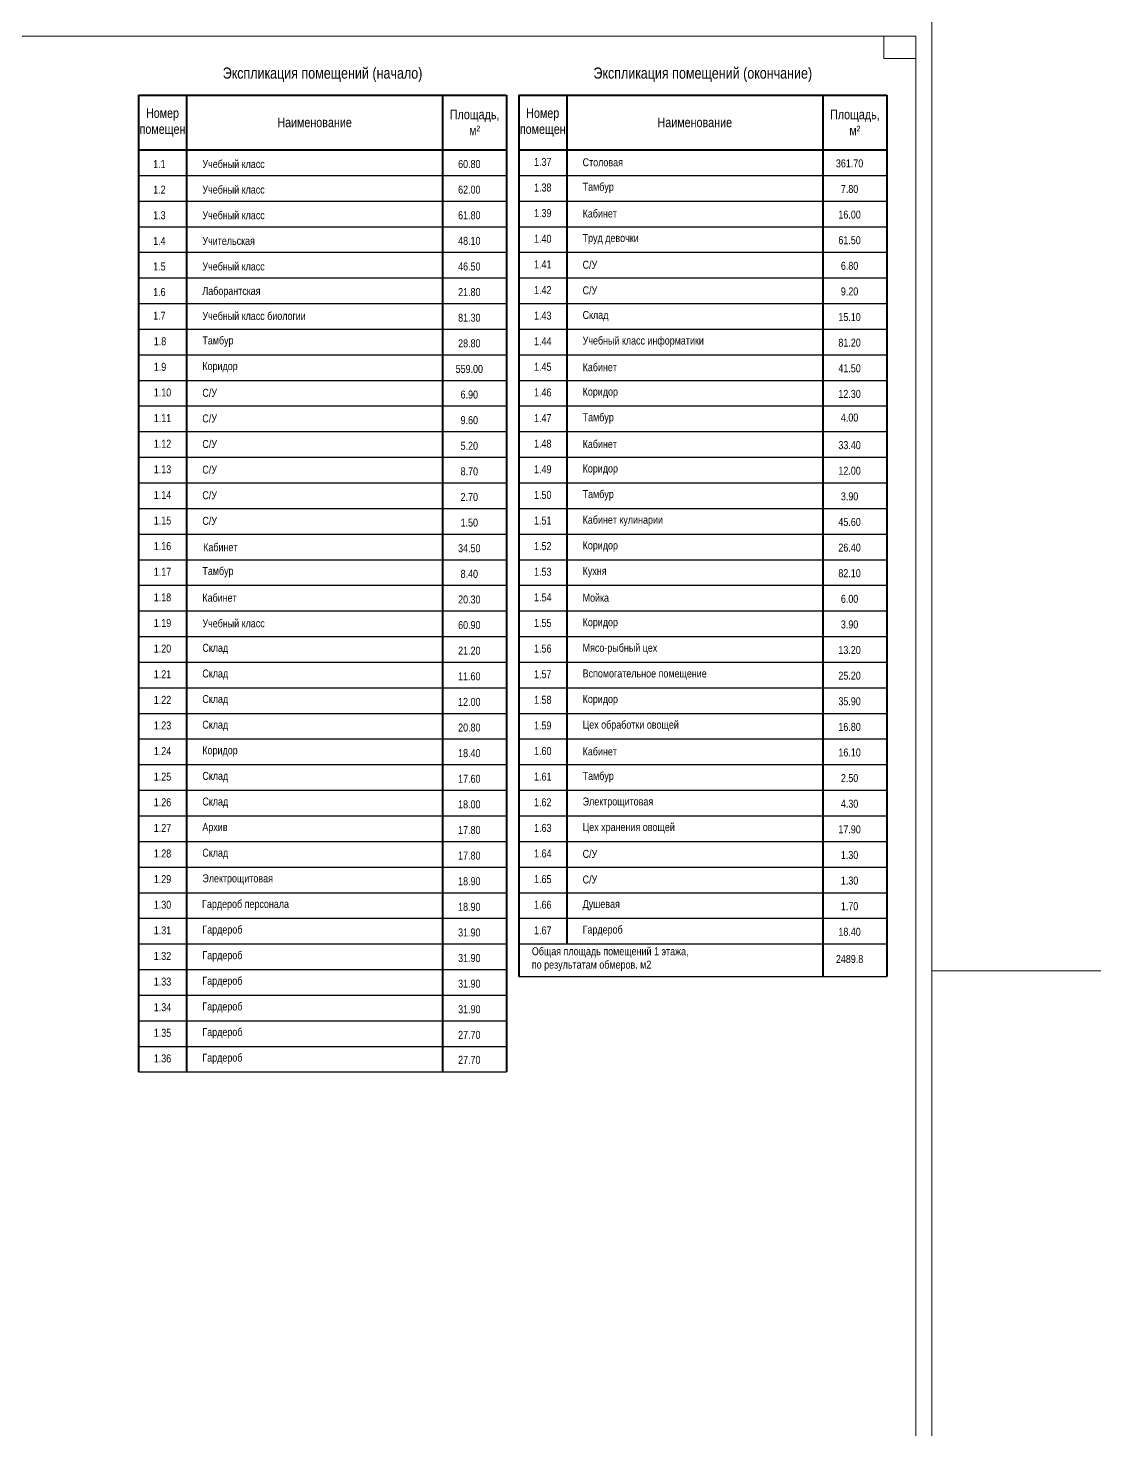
# Model space of a CAD drawing. Header units: millimetres. Extents: x 1982 to 10001982, y -1005230 to 4320529.
# Drawn here: x 2298470 to 2331984, y 1206145 to 1249931 of the extents above; entities that cross this region are included whole.
import ezdxf

# ---------------------------------------------------------------- set-up
doc = ezdxf.new("R2010")
doc.units = ezdxf.units.MM
doc.layers.add('Level 50', color=7, linetype='Continuous', lineweight=0)
doc.layers.add('размеры оси', color=163, linetype='Continuous')
doc.styles.add('_ТАБЛИЧНЫЙ(1-100)', font='arial.ttf', dxfattribs={"width": 0.8, "height": 300})
doc.styles.add('_ТЕКСТОВЫЙ', font='arial.ttf', dxfattribs={"width": 0.8})

# ---------------------------------------------------------------- blocks, each defined once
blk = doc.blocks.new('*U49')
at = {"color": 7, "linetype": 'Continuous', "lineweight": 0}
blk.add_line((68.362, 0), (63.075, 0), dxfattribs=at)
at = {"color": 7, "linetype": 'Continuous', "lineweight": 0, "flags": 128}
blk.add_lwpolyline([(63.075, 29.7), (63.075, -29.7), (-63.075, -29.7), (-63.075, 29.7), (63.075, 29.7)], close=True, dxfattribs=at)
at = {"layer": 'Level 50', "color": 7, "linetype": 'Continuous', "lineweight": 13}
for p, q in [((62.575, 29.2), (-61.075, 29.2)), ((61.575, 29.2), (61.575, 28.5)), ((62.575, 29.2), (62.575, -29.2)), ((61.575, 28.5), (62.575, 28.5))]:
    blk.add_line(p, q, dxfattribs=at)

msp = doc.modelspace()

# ---------------------------------------------------------------- linework, layer by layer
at = {"color": 0, "linetype": 'ByBlock', "lineweight": 40}
for p, q in [((2301920.004, 1247838.884), (2313420.004, 1247838.884)), ((2301920.004, 1247838.884), (2301920.004, 1217326.458)), ((2303420.004, 1247838.884), (2303420.004, 1217326.458)), ((2311420.004, 1247838.884), (2311420.004, 1217326.458)), ((2313420.004, 1247838.884), (2313420.004, 1217326.458)), ((2313797.796, 1247838.884), (2325297.796, 1247838.884)), ((2313797.796, 1247838.884), (2313797.796, 1220310.495)), ((2315297.796, 1247838.884), (2315297.796, 1221326.458)), ((2323297.796, 1247838.884), (2323297.796, 1220310.495)), ((2325297.796, 1247838.884), (2325297.796, 1220310.495)), ((2301920.004, 1246126.458), (2313420.004, 1246126.458)), ((2313797.796, 1246126.458), (2325297.796, 1246126.458))]:
    msp.add_line(p, q, dxfattribs=at)
at = {"color": 0, "linetype": 'ByBlock', "lineweight": -2}
for p, q in [((2301920.004, 1245326.458), (2313420.004, 1245326.458)), ((2313797.796, 1245326.458), (2325297.796, 1245326.458)), ((2301920.004, 1244526.458), (2313420.004, 1244526.458)), ((2313797.796, 1244526.458), (2325297.796, 1244526.458)), ((2301920.004, 1243726.458), (2313420.004, 1243726.458)), ((2313797.796, 1243726.458), (2325297.796, 1243726.458)), ((2301920.004, 1242926.458), (2313420.004, 1242926.458)), ((2313797.796, 1242926.458), (2325297.796, 1242926.458)), ((2301920.004, 1242126.458), (2313420.004, 1242126.458)), ((2313797.796, 1242126.458), (2325297.796, 1242126.458)), ((2301920.004, 1241326.458), (2313420.004, 1241326.458)), ((2313797.796, 1241326.458), (2325297.796, 1241326.458)), ((2301920.004, 1240526.458), (2313420.004, 1240526.458)), ((2313797.796, 1240526.458), (2325297.796, 1240526.458)), ((2301920.004, 1239726.458), (2313420.004, 1239726.458)), ((2313797.796, 1239726.458), (2325297.796, 1239726.458)), ((2301920.004, 1238926.458), (2313420.004, 1238926.458)), ((2313797.796, 1238926.458), (2325297.796, 1238926.458)), ((2301920.004, 1238126.458), (2313420.004, 1238126.458)), ((2313797.796, 1238126.458), (2325297.796, 1238126.458)), ((2301920.004, 1237326.458), (2313420.004, 1237326.458)), ((2313797.796, 1237326.458), (2325297.796, 1237326.458)), ((2301920.004, 1236526.458), (2313420.004, 1236526.458)), ((2313797.796, 1236526.458), (2325297.796, 1236526.458)), ((2301920.004, 1235726.458), (2313420.004, 1235726.458)), ((2313797.796, 1235726.458), (2325297.796, 1235726.458)), ((2301920.004, 1234926.458), (2313420.004, 1234926.458)), ((2313797.796, 1234926.458), (2325297.796, 1234926.458)), ((2301920.004, 1234126.458), (2313420.004, 1234126.458)), ((2313797.796, 1234126.458), (2325297.796, 1234126.458)), ((2301920.004, 1233326.458), (2313420.004, 1233326.458)), ((2313797.796, 1233326.458), (2325297.796, 1233326.458)), ((2301920.004, 1232526.458), (2313420.004, 1232526.458)), ((2313797.796, 1232526.458), (2325297.796, 1232526.458)), ((2301920.004, 1231726.458), (2313420.004, 1231726.458)), ((2313797.796, 1231726.458), (2325297.796, 1231726.458)), ((2301920.004, 1230926.458), (2313420.004, 1230926.458)), ((2313797.796, 1230926.458), (2325297.796, 1230926.458)), ((2301920.004, 1230126.458), (2313420.004, 1230126.458)), ((2313797.796, 1230126.458), (2325297.796, 1230126.458)), ((2301920.004, 1229326.458), (2313420.004, 1229326.458)), ((2313797.796, 1229326.458), (2325297.796, 1229326.458)), ((2301920.004, 1228526.458), (2313420.004, 1228526.458)), ((2313797.796, 1228526.458), (2325297.796, 1228526.458)), ((2301920.004, 1227726.458), (2313420.004, 1227726.458)), ((2313797.796, 1227726.458), (2325297.796, 1227726.458)), ((2301920.004, 1226926.458), (2313420.004, 1226926.458)), ((2313797.796, 1226926.458), (2325297.796, 1226926.458)), ((2301920.004, 1226126.458), (2313420.004, 1226126.458)), ((2313797.796, 1226126.458), (2325297.796, 1226126.458)), ((2301920.004, 1225326.458), (2313420.004, 1225326.458)), ((2313797.796, 1225326.458), (2325297.796, 1225326.458)), ((2301920.004, 1224526.458), (2313420.004, 1224526.458)), ((2313797.796, 1224526.458), (2325297.796, 1224526.458)), ((2301920.004, 1223726.458), (2313420.004, 1223726.458)), ((2313797.796, 1223726.458), (2325297.796, 1223726.458)), ((2301920.004, 1222926.458), (2313420.004, 1222926.458)), ((2313797.796, 1222926.458), (2325297.796, 1222926.458)), ((2301920.004, 1222126.458), (2313420.004, 1222126.458)), ((2313797.796, 1222126.458), (2325297.796, 1222126.458)), ((2301920.004, 1221326.458), (2313420.004, 1221326.458)), ((2313797.796, 1221326.458), (2325297.796, 1221326.458)), ((2301920.004, 1220526.458), (2313420.004, 1220526.458)), ((2301920.004, 1219726.458), (2313420.004, 1219726.458)), ((2301920.004, 1218926.458), (2313420.004, 1218926.458)), ((2301920.004, 1218126.458), (2313420.004, 1218126.458))]:
    msp.add_line(p, q, dxfattribs=at)
at = {"layer": 'размеры оси', "color": 7, "lineweight": 30}
for p, q in [((2313797.796, 1220310.495), (2325297.796, 1220310.495)), ((2301920.004, 1217326.458), (2313420.004, 1217326.458))]:
    msp.add_line(p, q, dxfattribs=at)

# ---------------------------------------------------------------- block references
at = {"layer": 'Level 50', "color": 7, "linetype": 'Continuous', "lineweight": 13, "xscale": 1000, "yscale": 1000, "zscale": 1000}
msp.add_blockref('*U49', (2263621.875, 1220481.21), dxfattribs=at)

# ---------------------------------------------------------------- texts
at = {"color": 0, "linetype": 'ByBlock', "lineweight": -2, "attachment_point": 5}
for s, insert, char_height, width, style in [('Экспликация помещений (начало)', (2307670.004, 1248472.217), 350, 10900, '_ТЕКСТОВЫЙ'), ('Экспликация помещений (окончание)', (2319547.796, 1248472.217), 350, 10900, '_ТЕКСТОВЫЙ'), ('Номер помещен', (2302670.004, 1246982.671), 300, 1300, '_ТАБЛИЧНЫЙ(1-100)'), ('Наименование', (2307420.004, 1246982.671), 300, 7800, '_ТАБЛИЧНЫЙ(1-100)'), ('Площадь, м²', (2312420.004, 1246982.671), 300, 1800, '_ТАБЛИЧНЫЙ(1-100)'), ('Номер помещен', (2314547.796, 1246982.671), 300, 1300, '_ТАБЛИЧНЫЙ(1-100)'), ('Наименование', (2319297.796, 1246982.671), 300, 7800, '_ТАБЛИЧНЫЙ(1-100)'), ('Площадь, м²', (2324297.796, 1246982.671), 300, 1800, '_ТАБЛИЧНЫЙ(1-100)'), ('1.1', (2302572.361, 1245682.917), 250, 7800, '_ТАБЛИЧНЫЙ(1-100)'), ('\\pxql;Учебный класс', (2310338.621, 1245682.917), 250, 12845.89456, '_ТАБЛИЧНЫЙ(1-100)'), ('60.80', (2312253.928, 1245682.917), 250, 7800, '_ТАБЛИЧНЫЙ(1-100)'), ('\\pxql;1.37', (2318176.075, 1245748.229), 250, 7800, '_ТАБЛИЧНЫЙ(1-100)'), ('\\pxql;Столовая', (2322216.413, 1245736.773), 250, 12845.89456, '_ТАБЛИЧНЫЙ(1-100)'), ('361.70', (2324131.72, 1245702.909), 250, 7800, '_ТАБЛИЧНЫЙ(1-100)'), ('1.2', (2302572.361, 1244882.917), 250, 7800, '_ТАБЛИЧНЫЙ(1-100)'), ('\\pxql;Учебный класс', (2310338.621, 1244882.917), 250, 12845.89456, '_ТАБЛИЧНЫЙ(1-100)'), ('62.00', (2312253.928, 1244882.917), 250, 7800, '_ТАБЛИЧНЫЙ(1-100)'), ('\\pxql;1.38', (2318176.075, 1244948.229), 250, 7800, '_ТАБЛИЧНЫЙ(1-100)'), ('\\pxql;Тамбур', (2322216.413, 1244936.773), 250, 12845.89456, '_ТАБЛИЧНЫЙ(1-100)'), ('7.80', (2324131.72, 1244902.909), 250, 7800, '_ТАБЛИЧНЫЙ(1-100)'), ('1.3', (2302572.361, 1244082.917), 250, 7800, '_ТАБЛИЧНЫЙ(1-100)'), ('\\pxql;Учебный класс', (2310338.621, 1244082.917), 250, 12845.89456, '_ТАБЛИЧНЫЙ(1-100)'), ('61.80', (2312253.928, 1244082.917), 250, 7800, '_ТАБЛИЧНЫЙ(1-100)'), ('\\pxql;1.39', (2318176.075, 1244148.229), 250, 7800, '_ТАБЛИЧНЫЙ(1-100)'), ('\\pxql;Кабинет', (2322216.413, 1244136.773), 250, 12845.89456, '_ТАБЛИЧНЫЙ(1-100)'), ('16.00', (2324131.72, 1244102.909), 250, 7800, '_ТАБЛИЧНЫЙ(1-100)'), ('1.4', (2302572.361, 1243282.917), 250, 7800, '_ТАБЛИЧНЫЙ(1-100)'), ('\\pxql;Учительская', (2310338.621, 1243282.917), 250, 12845.89456, '_ТАБЛИЧНЫЙ(1-100)'), ('48.10', (2312253.928, 1243282.917), 250, 7800, '_ТАБЛИЧНЫЙ(1-100)'), ('\\pxql;1.40', (2318176.075, 1243348.229), 250, 7800, '_ТАБЛИЧНЫЙ(1-100)'), ('\\pxql;Труд девочки', (2322216.413, 1243336.773), 250, 12845.89456, '_ТАБЛИЧНЫЙ(1-100)'), ('61.50', (2324131.72, 1243302.909), 250, 7800, '_ТАБЛИЧНЫЙ(1-100)'), ('\\pxql;1.41', (2318176.075, 1242548.229), 250, 7800, '_ТАБЛИЧНЫЙ(1-100)'), ('\\pxql;С/У', (2322216.413, 1242536.773), 250, 12845.89456, '_ТАБЛИЧНЫЙ(1-100)'), ('1.5', (2302572.361, 1242482.917), 250, 7800, '_ТАБЛИЧНЫЙ(1-100)'), ('\\pxql;Учебный класс', (2310338.621, 1242482.917), 250, 12845.89456, '_ТАБЛИЧНЫЙ(1-100)'), ('46.50', (2312253.928, 1242482.917), 250, 7800, '_ТАБЛИЧНЫЙ(1-100)'), ('6.80', (2324131.72, 1242502.909), 250, 7800, '_ТАБЛИЧНЫЙ(1-100)'), ('1.6', (2302572.361, 1241682.917), 250, 7800, '_ТАБЛИЧНЫЙ(1-100)'), ('\\pxql;Лаборантская', (2310338.621, 1241682.917), 250, 12845.89456, '_ТАБЛИЧНЫЙ(1-100)'), ('21.80', (2312253.928, 1241682.917), 250, 7800, '_ТАБЛИЧНЫЙ(1-100)'), ('\\pxql;1.42', (2318176.075, 1241748.229), 250, 7800, '_ТАБЛИЧНЫЙ(1-100)'), ('\\pxql;С/У', (2322216.413, 1241736.773), 250, 12845.89456, '_ТАБЛИЧНЫЙ(1-100)'), ('9.20', (2324131.72, 1241702.909), 250, 7800, '_ТАБЛИЧНЫЙ(1-100)'), ('1.7', (2302572.361, 1240948.229), 250, 7800, '_ТАБЛИЧНЫЙ(1-100)'), ('\\pxql;Учебный класс биологии', (2310338.621, 1240936.773), 250, 12845.89456, '_ТАБЛИЧНЫЙ(1-100)'), ('81.30', (2312253.928, 1240882.917), 250, 7800, '_ТАБЛИЧНЫЙ(1-100)'), ('\\pxql;1.43', (2318176.075, 1240948.229), 250, 7800, '_ТАБЛИЧНЫЙ(1-100)'), ('\\pxql;Склад', (2322216.413, 1240932.755), 250, 12845.89456, '_ТАБЛИЧНЫЙ(1-100)'), ('15.10', (2324131.72, 1240902.909), 250, 7800, '_ТАБЛИЧНЫЙ(1-100)'), ('\\pxql;1.8', (2306298.282, 1240148.229), 250, 7800, '_ТАБЛИЧНЫЙ(1-100)'), ('\\pxql;Тамбур', (2310338.621, 1240136.773), 250, 12845.89456, '_ТАБЛИЧНЫЙ(1-100)'), ('28.80', (2312253.928, 1240082.917), 250, 7800, '_ТАБЛИЧНЫЙ(1-100)'), ('\\pxql;1.44', (2318176.075, 1240148.229), 250, 7800, '_ТАБЛИЧНЫЙ(1-100)'), ('\\pxql;Учебный класс информатики', (2322216.413, 1240132.755), 250, 12845.89456, '_ТАБЛИЧНЫЙ(1-100)'), ('81.20', (2324131.72, 1240102.909), 250, 7800, '_ТАБЛИЧНЫЙ(1-100)'), ('\\pxql;1.9', (2306298.282, 1239348.229), 250, 7800, '_ТАБЛИЧНЫЙ(1-100)'), ('\\pxql;Коридор', (2310338.621, 1239336.773), 250, 12845.89456, '_ТАБЛИЧНЫЙ(1-100)'), ('559.00', (2312253.928, 1239282.917), 250, 7800, '_ТАБЛИЧНЫЙ(1-100)'), ('\\pxql;1.45', (2318176.075, 1239348.229), 250, 7800, '_ТАБЛИЧНЫЙ(1-100)'), ('\\pxql;Кабинет', (2322216.413, 1239336.773), 250, 12845.89456, '_ТАБЛИЧНЫЙ(1-100)'), ('41.50', (2324131.72, 1239302.909), 250, 7800, '_ТАБЛИЧНЫЙ(1-100)'), ('\\pxql;1.10', (2306298.282, 1238548.229), 250, 7800, '_ТАБЛИЧНЫЙ(1-100)'), ('\\pxql;С/У', (2310338.621, 1238536.773), 250, 12845.89456, '_ТАБЛИЧНЫЙ(1-100)'), ('6.90', (2312253.928, 1238482.917), 250, 7800, '_ТАБЛИЧНЫЙ(1-100)'), ('\\pxql;1.46', (2318176.075, 1238548.229), 250, 7800, '_ТАБЛИЧНЫЙ(1-100)'), ('\\pxql;Коридор', (2322216.413, 1238536.773), 250, 12845.89456, '_ТАБЛИЧНЫЙ(1-100)'), ('12.30', (2324131.72, 1238502.909), 250, 7800, '_ТАБЛИЧНЫЙ(1-100)'), ('\\pxql;1.11', (2306298.282, 1237748.229), 250, 7800, '_ТАБЛИЧНЫЙ(1-100)'), ('\\pxql;С/У', (2310338.621, 1237736.773), 250, 12845.89456, '_ТАБЛИЧНЫЙ(1-100)'), ('\\pxql;1.47', (2318176.075, 1237748.229), 250, 7800, '_ТАБЛИЧНЫЙ(1-100)'), ('\\pxql;Тамбур', (2322216.413, 1237736.773), 250, 12845.89456, '_ТАБЛИЧНЫЙ(1-100)'), ('4.00', (2324131.72, 1237763.628), 250, 7800, '_ТАБЛИЧНЫЙ(1-100)'), ('9.60', (2312253.928, 1237682.917), 250, 7800, '_ТАБЛИЧНЫЙ(1-100)'), ('\\pxql;1.12', (2306298.282, 1236948.229), 250, 7800, '_ТАБЛИЧНЫЙ(1-100)'), ('\\pxql;С/У', (2310338.621, 1236936.773), 250, 12845.89456, '_ТАБЛИЧНЫЙ(1-100)'), ('5.20', (2312253.928, 1236882.917), 250, 7800, '_ТАБЛИЧНЫЙ(1-100)'), ('\\pxql;1.48', (2318176.075, 1236948.229), 250, 7800, '_ТАБЛИЧНЫЙ(1-100)'), ('\\pxql;Кабинет', (2322216.413, 1236936.773), 250, 12845.89456, '_ТАБЛИЧНЫЙ(1-100)'), ('33.40', (2324131.72, 1236902.909), 250, 7800, '_ТАБЛИЧНЫЙ(1-100)'), ('\\pxql;1.13', (2306298.282, 1236148.229), 250, 7800, '_ТАБЛИЧНЫЙ(1-100)'), ('\\pxql;С/У', (2310338.621, 1236136.773), 250, 12845.89456, '_ТАБЛИЧНЫЙ(1-100)'), ('8.70', (2312253.928, 1236082.917), 250, 7800, '_ТАБЛИЧНЫЙ(1-100)'), ('\\pxql;1.49', (2318176.075, 1236148.229), 250, 7800, '_ТАБЛИЧНЫЙ(1-100)'), ('\\pxql;Коридор', (2322216.413, 1236136.773), 250, 12845.89456, '_ТАБЛИЧНЫЙ(1-100)'), ('12.00', (2324131.72, 1236102.909), 250, 7800, '_ТАБЛИЧНЫЙ(1-100)'), ('\\pxql;1.14', (2306298.282, 1235348.229), 250, 7800, '_ТАБЛИЧНЫЙ(1-100)'), ('\\pxql;С/У', (2310338.621, 1235336.773), 250, 12845.89456, '_ТАБЛИЧНЫЙ(1-100)'), ('2.70', (2312253.928, 1235282.917), 250, 7800, '_ТАБЛИЧНЫЙ(1-100)'), ('\\pxql;1.50', (2318176.075, 1235348.229), 250, 7800, '_ТАБЛИЧНЫЙ(1-100)'), ('\\pxql;Тамбур', (2322216.413, 1235336.773), 250, 12845.89456, '_ТАБЛИЧНЫЙ(1-100)'), ('3.90', (2324131.72, 1235302.909), 250, 7800, '_ТАБЛИЧНЫЙ(1-100)'), ('\\pxql;1.15', (2306298.282, 1234548.229), 250, 7800, '_ТАБЛИЧНЫЙ(1-100)'), ('\\pxql;С/У', (2310338.621, 1234536.773), 250, 12845.89456, '_ТАБЛИЧНЫЙ(1-100)'), ('1.50', (2312253.928, 1234482.917), 250, 7800, '_ТАБЛИЧНЫЙ(1-100)'), ('\\pxql;1.51', (2318176.075, 1234548.229), 250, 7800, '_ТАБЛИЧНЫЙ(1-100)'), ('\\pxql;Кабинет кулинарии', (2322216.413, 1234536.773), 250, 12845.89456, '_ТАБЛИЧНЫЙ(1-100)'), ('45.60', (2324131.72, 1234502.909), 250, 7800, '_ТАБЛИЧНЫЙ(1-100)'), ('\\pxql;Коридор', (2322216.413, 1233736.773), 250, 12845.89456, '_ТАБЛИЧНЫЙ(1-100)'), ('\\pxql;1.16', (2306298.282, 1233748.229), 250, 7800, '_ТАБЛИЧНЫЙ(1-100)'), ('\\H1x;\\W0.8;Кабинет', (2304476.196, 1233714.812), 250, 12845.89456, '_ТАБЛИЧНЫЙ(1-100)'), ('34.50', (2312253.928, 1233682.917), 250, 7800, '_ТАБЛИЧНЫЙ(1-100)'), ('\\pxql;1.52', (2318176.075, 1233748.229), 250, 7800, '_ТАБЛИЧНЫЙ(1-100)'), ('26.40', (2324131.72, 1233702.909), 250, 7800, '_ТАБЛИЧНЫЙ(1-100)'), ('\\pxql;1.17', (2306298.282, 1232948.229), 250, 7800, '_ТАБЛИЧНЫЙ(1-100)'), ('\\pxql;Тамбур', (2310338.621, 1232936.773), 250, 12845.89456, '_ТАБЛИЧНЫЙ(1-100)'), ('8.40', (2312253.928, 1232882.917), 250, 7800, '_ТАБЛИЧНЫЙ(1-100)'), ('\\pxql;1.53', (2318176.075, 1232948.229), 250, 7800, '_ТАБЛИЧНЫЙ(1-100)'), ('\\pxql;Кухня', (2322216.413, 1232936.773), 250, 12845.89456, '_ТАБЛИЧНЫЙ(1-100)'), ('82.10', (2324131.72, 1232902.909), 250, 7800, '_ТАБЛИЧНЫЙ(1-100)'), ('\\pxql;1.18', (2306298.282, 1232148.229), 250, 7800, '_ТАБЛИЧНЫЙ(1-100)'), ('\\pxql;Кабинет', (2310338.621, 1232136.773), 250, 12845.89456, '_ТАБЛИЧНЫЙ(1-100)'), ('20.30', (2312253.928, 1232082.917), 250, 7800, '_ТАБЛИЧНЫЙ(1-100)'), ('\\pxql;1.54', (2318176.075, 1232148.229), 250, 7800, '_ТАБЛИЧНЫЙ(1-100)'), ('\\pxql;Мойка', (2322216.413, 1232136.773), 250, 12845.89456, '_ТАБЛИЧНЫЙ(1-100)'), ('6.00', (2324131.72, 1232102.909), 250, 7800, '_ТАБЛИЧНЫЙ(1-100)'), ('\\pxql;1.19', (2306298.282, 1231348.229), 250, 7800, '_ТАБЛИЧНЫЙ(1-100)'), ('\\pxql;Учебный класс', (2310338.621, 1231336.773), 250, 12845.89456, '_ТАБЛИЧНЫЙ(1-100)'), ('60.90', (2312253.928, 1231282.917), 250, 7800, '_ТАБЛИЧНЫЙ(1-100)'), ('\\pxql;1.55', (2318176.075, 1231348.229), 250, 7800, '_ТАБЛИЧНЫЙ(1-100)'), ('\\pxql;Коридор', (2322216.413, 1231336.773), 250, 12845.89456, '_ТАБЛИЧНЫЙ(1-100)'), ('3.90', (2324131.72, 1231302.909), 250, 7800, '_ТАБЛИЧНЫЙ(1-100)'), ('\\pxql;1.20', (2306298.282, 1230548.229), 250, 7800, '_ТАБЛИЧНЫЙ(1-100)'), ('\\pxql;Склад', (2310338.621, 1230536.773), 250, 12845.89456, '_ТАБЛИЧНЫЙ(1-100)'), ('21.20', (2312253.928, 1230482.917), 250, 7800, '_ТАБЛИЧНЫЙ(1-100)'), ('\\pxql;1.56', (2318176.075, 1230548.229), 250, 7800, '_ТАБЛИЧНЫЙ(1-100)'), ('\\pxql;Мясо-рыбный цех', (2322216.413, 1230536.773), 250, 12845.89456, '_ТАБЛИЧНЫЙ(1-100)'), ('13.20', (2324131.72, 1230502.909), 250, 7800, '_ТАБЛИЧНЫЙ(1-100)'), ('\\pxql;1.21', (2306298.282, 1229748.229), 250, 7800, '_ТАБЛИЧНЫЙ(1-100)'), ('\\pxql;Склад', (2310338.621, 1229736.773), 250, 12845.89456, '_ТАБЛИЧНЫЙ(1-100)'), ('11.60', (2312253.928, 1229682.917), 250, 7800, '_ТАБЛИЧНЫЙ(1-100)'), ('\\pxql;1.57', (2318176.075, 1229748.229), 250, 7800, '_ТАБЛИЧНЫЙ(1-100)'), ('\\pxql;Вспомогательное помещение', (2322216.413, 1229736.773), 250, 12845.89456, '_ТАБЛИЧНЫЙ(1-100)'), ('25.20', (2324131.72, 1229702.909), 250, 7800, '_ТАБЛИЧНЫЙ(1-100)'), ('\\pxql;1.22', (2306298.282, 1228948.229), 250, 7800, '_ТАБЛИЧНЫЙ(1-100)'), ('\\pxql;Склад', (2310338.621, 1228936.773), 250, 12845.89456, '_ТАБЛИЧНЫЙ(1-100)'), ('\\pxql;1.58', (2318176.075, 1228948.229), 250, 7800, '_ТАБЛИЧНЫЙ(1-100)'), ('\\pxql;Коридор', (2322216.413, 1228936.773), 250, 12845.89456, '_ТАБЛИЧНЫЙ(1-100)'), ('12.00', (2312253.928, 1228882.917), 250, 7800, '_ТАБЛИЧНЫЙ(1-100)'), ('35.90', (2324131.72, 1228902.909), 250, 7800, '_ТАБЛИЧНЫЙ(1-100)'), ('\\pxql;1.23', (2306298.282, 1228148.229), 250, 7800, '_ТАБЛИЧНЫЙ(1-100)'), ('\\pxql;Склад', (2310338.621, 1228136.773), 250, 12845.89456, '_ТАБЛИЧНЫЙ(1-100)'), ('20.80', (2312253.928, 1228082.917), 250, 7800, '_ТАБЛИЧНЫЙ(1-100)'), ('\\pxql;1.59', (2318176.075, 1228148.229), 250, 7800, '_ТАБЛИЧНЫЙ(1-100)'), ('\\pxql;Цех обработки овощей', (2322216.413, 1228136.773), 250, 12845.89456, '_ТАБЛИЧНЫЙ(1-100)'), ('16.80', (2324131.72, 1228102.909), 250, 7800, '_ТАБЛИЧНЫЙ(1-100)'), ('\\pxql;1.24', (2306298.282, 1227348.229), 250, 7800, '_ТАБЛИЧНЫЙ(1-100)'), ('\\pxql;Коридор', (2310338.621, 1227336.773), 250, 12845.89456, '_ТАБЛИЧНЫЙ(1-100)'), ('18.40', (2312253.928, 1227282.917), 250, 7800, '_ТАБЛИЧНЫЙ(1-100)'), ('\\pxql;1.60', (2318176.075, 1227348.229), 250, 7800, '_ТАБЛИЧНЫЙ(1-100)'), ('\\pxql;Кабинет', (2322216.413, 1227336.773), 250, 12845.89456, '_ТАБЛИЧНЫЙ(1-100)'), ('16.10', (2324131.72, 1227302.909), 250, 7800, '_ТАБЛИЧНЫЙ(1-100)'), ('\\pxql;1.25', (2306298.282, 1226548.229), 250, 7800, '_ТАБЛИЧНЫЙ(1-100)'), ('\\pxql;Склад', (2310338.621, 1226536.773), 250, 12845.89456, '_ТАБЛИЧНЫЙ(1-100)'), ('17.60', (2312253.928, 1226482.917), 250, 7800, '_ТАБЛИЧНЫЙ(1-100)'), ('\\pxql;1.61', (2318176.075, 1226548.229), 250, 7800, '_ТАБЛИЧНЫЙ(1-100)'), ('\\pxql;Тамбур', (2322216.413, 1226536.773), 250, 12845.89456, '_ТАБЛИЧНЫЙ(1-100)'), ('2.50', (2324131.72, 1226502.909), 250, 7800, '_ТАБЛИЧНЫЙ(1-100)'), ('\\pxql;1.26', (2306298.282, 1225748.229), 250, 7800, '_ТАБЛИЧНЫЙ(1-100)'), ('\\pxql;Склад', (2310338.621, 1225736.773), 250, 12845.89456, '_ТАБЛИЧНЫЙ(1-100)'), ('18.00', (2312253.928, 1225682.917), 250, 7800, '_ТАБЛИЧНЫЙ(1-100)'), ('\\pxql;1.62', (2318176.075, 1225748.229), 250, 7800, '_ТАБЛИЧНЫЙ(1-100)'), ('\\pxql;Электрощитовая', (2322216.413, 1225736.773), 250, 12845.89456, '_ТАБЛИЧНЫЙ(1-100)'), ('4.30', (2324131.72, 1225702.909), 250, 7800, '_ТАБЛИЧНЫЙ(1-100)'), ('\\pxql;1.27', (2306298.282, 1224948.229), 250, 7800, '_ТАБЛИЧНЫЙ(1-100)'), ('\\pxql;Архив', (2310338.621, 1224936.773), 250, 12845.89456, '_ТАБЛИЧНЫЙ(1-100)'), ('17.80', (2312253.928, 1224882.917), 250, 7800, '_ТАБЛИЧНЫЙ(1-100)'), ('\\pxql;1.63', (2318176.075, 1224948.229), 250, 7800, '_ТАБЛИЧНЫЙ(1-100)'), ('\\pxql;Цех хранения овощей', (2322216.413, 1224936.773), 250, 12845.89456, '_ТАБЛИЧНЫЙ(1-100)'), ('17.90', (2324131.72, 1224902.909), 250, 7800, '_ТАБЛИЧНЫЙ(1-100)'), ('\\pxql;1.28', (2306298.282, 1224148.229), 250, 7800, '_ТАБЛИЧНЫЙ(1-100)'), ('\\pxql;Склад', (2310338.621, 1224136.773), 250, 12845.89456, '_ТАБЛИЧНЫЙ(1-100)'), ('\\pxql;1.64', (2318176.075, 1224148.229), 250, 7800, '_ТАБЛИЧНЫЙ(1-100)'), ('\\pxql;С/У', (2322216.413, 1224136.773), 250, 12845.89456, '_ТАБЛИЧНЫЙ(1-100)'), ('17.80', (2312253.928, 1224082.917), 250, 7800, '_ТАБЛИЧНЫЙ(1-100)'), ('1.30', (2324131.72, 1224102.909), 250, 7800, '_ТАБЛИЧНЫЙ(1-100)'), ('\\pxql;1.29', (2306298.282, 1223348.229), 250, 7800, '_ТАБЛИЧНЫЙ(1-100)'), ('\\pxql;Электрощитовая', (2310338.621, 1223336.773), 250, 12845.89456, '_ТАБЛИЧНЫЙ(1-100)'), ('18.90', (2312253.928, 1223282.917), 250, 7800, '_ТАБЛИЧНЫЙ(1-100)'), ('\\pxql;1.65', (2318176.075, 1223348.229), 250, 7800, '_ТАБЛИЧНЫЙ(1-100)'), ('\\pxql;С/У', (2322216.413, 1223336.773), 250, 12845.89456, '_ТАБЛИЧНЫЙ(1-100)'), ('1.30', (2324131.72, 1223302.909), 250, 7800, '_ТАБЛИЧНЫЙ(1-100)'), ('\\pxql;1.30', (2306298.282, 1222548.229), 250, 7800, '_ТАБЛИЧНЫЙ(1-100)'), ('\\pxql;Гардероб персонала', (2310329.731, 1222536.773), 250, 12845.89456, '_ТАБЛИЧНЫЙ(1-100)'), ('18.90', (2312253.928, 1222482.917), 250, 7800, '_ТАБЛИЧНЫЙ(1-100)'), ('\\pxql;1.66', (2318176.075, 1222548.229), 250, 7800, '_ТАБЛИЧНЫЙ(1-100)'), ('\\pxql;Душевая', (2322216.413, 1222536.773), 250, 12845.89456, '_ТАБЛИЧНЫЙ(1-100)'), ('1.70', (2324131.72, 1222502.909), 250, 7800, '_ТАБЛИЧНЫЙ(1-100)'), ('\\pxql;1.31', (2306298.282, 1221748.229), 250, 7800, '_ТАБЛИЧНЫЙ(1-100)'), ('\\pxql;Гардероб', (2310338.621, 1221736.773), 250, 12845.89456, '_ТАБЛИЧНЫЙ(1-100)'), ('31.90', (2312253.928, 1221682.917), 250, 7800, '_ТАБЛИЧНЫЙ(1-100)'), ('\\pxql;1.67', (2318176.075, 1221748.229), 250, 7800, '_ТАБЛИЧНЫЙ(1-100)'), ('\\pxql;Гардероб', (2322216.413, 1221736.773), 250, 12845.89456, '_ТАБЛИЧНЫЙ(1-100)'), ('18.40', (2324131.72, 1221702.909), 250, 7800, '_ТАБЛИЧНЫЙ(1-100)'), ('\\pxql;Общая площадь помещений 1 этажа, \\Pпо результатам обмеров. м2', (2320630.086, 1220849.776), 250, 12845.89456, '_ТАБЛИЧНЫЙ(1-100)'), ('\\pxql;1.32', (2306298.282, 1220948.229), 250, 7800, '_ТАБЛИЧНЫЙ(1-100)'), ('\\pxql;Гардероб', (2310338.621, 1220936.773), 250, 12845.89456, '_ТАБЛИЧНЫЙ(1-100)'), ('31.90', (2312253.928, 1220882.917), 250, 7800, '_ТАБЛИЧНЫЙ(1-100)'), ('2489.8', (2324131.72, 1220853.682), 250, 7800, '_ТАБЛИЧНЫЙ(1-100)'), ('\\pxql;Гардероб', (2310338.621, 1220136.773), 250, 12845.89456, '_ТАБЛИЧНЫЙ(1-100)'), ('\\pxql;1.33', (2306298.282, 1220148.229), 250, 7800, '_ТАБЛИЧНЫЙ(1-100)'), ('31.90', (2312253.928, 1220082.917), 250, 7800, '_ТАБЛИЧНЫЙ(1-100)'), ('\\pxql;1.34', (2306298.282, 1219348.229), 250, 7800, '_ТАБЛИЧНЫЙ(1-100)'), ('\\pxql;Гардероб', (2310338.621, 1219336.773), 250, 12845.89456, '_ТАБЛИЧНЫЙ(1-100)'), ('31.90', (2312253.928, 1219282.917), 250, 7800, '_ТАБЛИЧНЫЙ(1-100)'), ('\\pxql;1.35', (2306298.282, 1218548.229), 250, 7800, '_ТАБЛИЧНЫЙ(1-100)'), ('\\pxql;Гардероб', (2310338.621, 1218536.773), 250, 12845.89456, '_ТАБЛИЧНЫЙ(1-100)'), ('27.70', (2312253.928, 1218482.917), 250, 7800, '_ТАБЛИЧНЫЙ(1-100)'), ('\\pxql;1.36', (2306298.282, 1217748.229), 250, 7800, '_ТАБЛИЧНЫЙ(1-100)'), ('\\pxql;Гардероб', (2310338.621, 1217736.773), 250, 12845.89456, '_ТАБЛИЧНЫЙ(1-100)'), ('27.70', (2312253.928, 1217702.909), 250, 7800, '_ТАБЛИЧНЫЙ(1-100)')]:
    msp.add_mtext(s, dxfattribs=dict(at, insert=insert, char_height=char_height, width=width, style=style))

doc.saveas('drawing.dxf')
